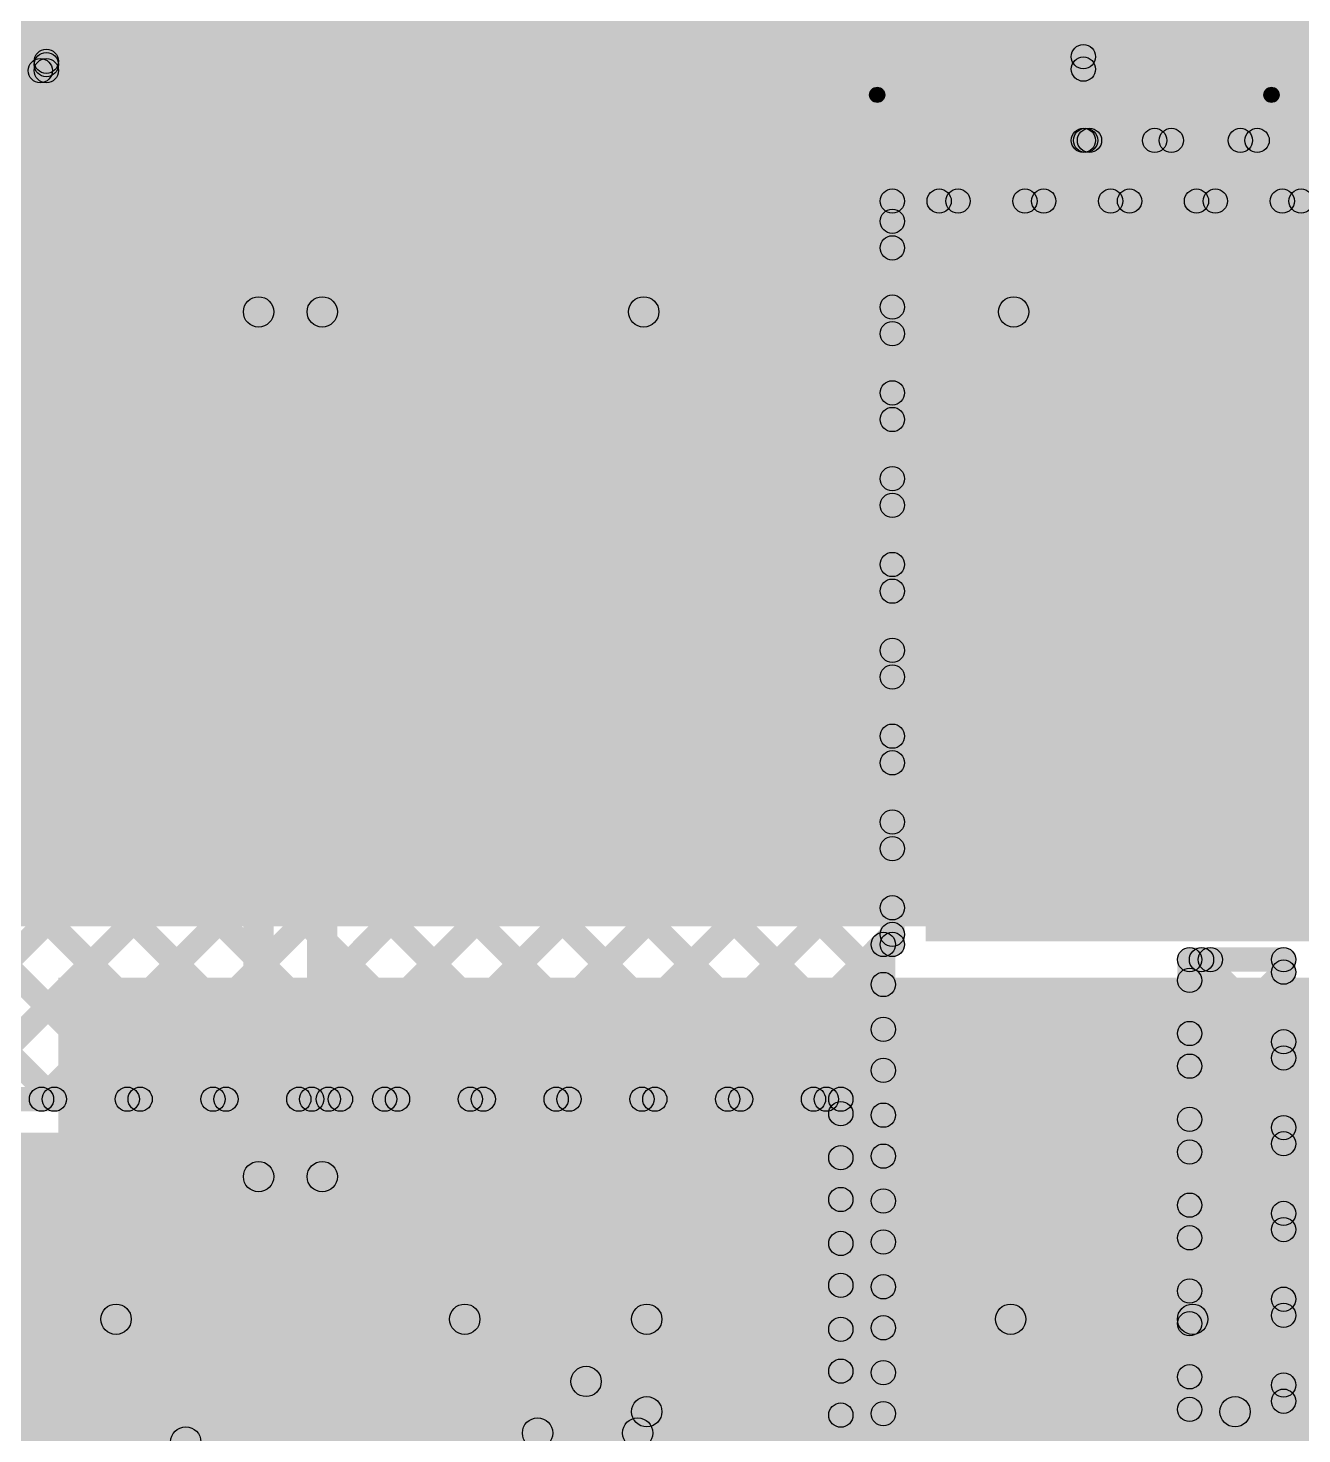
# Model space of a CAD drawing. Header units: millimetres. Extents: x 3.07 to 5.81, y 1.29 to 3.84.
# Drawn here: x 3.331 to 3.751, y 3.0837 to 3.547 of the extents above; entities that cross this region are included whole.
import ezdxf

# ---------------------------------------------------------------- set-up
doc = ezdxf.new("R2010")
doc.units = ezdxf.units.MM
doc.header["$MEASUREMENT"] = 0
for name, color, linetype in [('BottomLayer', 5, 'Continuous'), ('BottomOverlay', 54, 'Continuous'), ('BottomPaste', 16, 'Continuous'), ('BottomSolder', 6, 'Continuous'), ('TopLayer', 1, 'Continuous'), ('TopOverlay', 2, 'Continuous'), ('TopPaste', 8, 'Continuous'), ('TopSolder', 216, 'Continuous')]:
    doc.layers.add(name, color=color, linetype=linetype)

# ---------------------------------------------------------------- blocks, each defined once
blk = doc.blocks.new('84474C_B_69')
at = {"layer": 'BottomLayer'}
for points in [[(-0.02163, 0.0689), (-0.02163, -0.0689), (-0.10037, -0.0689), (-0.10037, 0.0689)], [(0.10236, 0.0689), (0.10236, -0.0689), (0.02362, -0.0689), (0.02362, 0.0689)]]:
    blk.add_hatch(color=5, dxfattribs=at).paths.add_polyline_path(points)
at = {"layer": 'BottomOverlay'}
h = blk.add_hatch(color=54, dxfattribs=at)
edge = h.paths.add_edge_path()
edge.add_arc((-0.108, 0.076), 0.005, 0, 360)
h = blk.add_hatch(color=54, dxfattribs=at)
edge = h.paths.add_edge_path()
edge.add_arc((-0.108, 0.076), 0.005, 0, 360)
for points in [[(0.11, 0.081), (0.11, 0.071), (-0.108, 0.071), (-0.108, 0.081)], [(-0.113, 0.076), (-0.103, 0.076), (-0.103, -0.076), (-0.113, -0.076)], [(0.105, 0.076), (0.115, 0.076), (0.115, -0.076), (0.105, -0.076)], [(0.11, -0.071), (0.11, -0.081), (-0.108, -0.081), (-0.108, -0.071)]]:
    blk.add_hatch(color=54, dxfattribs=at).paths.add_polyline_path(points)
h = blk.add_hatch(color=54, dxfattribs=at)
edge = h.paths.add_edge_path()
edge.add_arc((0.11, 0.076), 0.005, 0, 360)
h = blk.add_hatch(color=54, dxfattribs=at)
edge = h.paths.add_edge_path()
edge.add_arc((0.11, 0.076), 0.005, 0, 360)
h = blk.add_hatch(color=54, dxfattribs=at)
edge = h.paths.add_edge_path()
edge.add_arc((-0.108, -0.076), 0.005, 0, 360)
h = blk.add_hatch(color=54, dxfattribs=at)
edge = h.paths.add_edge_path()
edge.add_arc((-0.108, -0.076), 0.005, 0, 360)
h = blk.add_hatch(color=54, dxfattribs=at)
edge = h.paths.add_edge_path()
edge.add_arc((0.11, -0.076), 0.005, 0, 360)
h = blk.add_hatch(color=54, dxfattribs=at)
edge = h.paths.add_edge_path()
edge.add_arc((0.11, -0.076), 0.005, 0, 360)
at = {"layer": 'BottomPaste'}
for points in [[(-0.02163, 0.0689), (-0.02163, -0.0689), (-0.10037, -0.0689), (-0.10037, 0.0689)], [(0.10236, 0.0689), (0.10236, -0.0689), (0.02362, -0.0689), (0.02362, 0.0689)]]:
    blk.add_hatch(color=16, dxfattribs=at).paths.add_polyline_path(points)
at = {"layer": 'BottomSolder'}
for points in [[(-0.01763, 0.0729), (-0.01763, -0.0729), (-0.10437, -0.0729), (-0.10437, 0.0729)], [(0.10636, 0.0729), (0.10636, -0.0729), (0.01962, -0.0729), (0.01962, 0.0729)]]:
    blk.add_hatch(color=6, dxfattribs=at).paths.add_polyline_path(points)
at = {"layer": 'BottomOverlay'}
for centre in [(-0.108, 0.076), (-0.108, 0.076), (0.11, 0.076), (0.11, 0.076), (-0.108, -0.076), (-0.108, -0.076), (0.11, -0.076), (0.11, -0.076)]:
    blk.add_circle(centre, 0.005, dxfattribs=at)
blk = doc.blocks.new('SMB_B_73')
at = {"layer": 'BottomLayer'}
for points in [[(-0.12951, 0.054), (-0.04451, 0.054), (-0.04451, -0.054), (-0.12951, -0.054)], [(0.04451, 0.054), (0.12951, 0.054), (0.12951, -0.054), (0.04451, -0.054)]]:
    blk.add_hatch(color=5, dxfattribs=at).paths.add_polyline_path(points)
at = {"layer": 'BottomOverlay'}
h = blk.add_hatch(color=54, dxfattribs=at)
edge = h.paths.add_edge_path()
edge.add_arc((-0.095, 0.081), 0.005, 0, 360)
h = blk.add_hatch(color=54, dxfattribs=at)
edge = h.paths.add_edge_path()
edge.add_arc((-0.095, 0.081), 0.005, 0, 360)
for points in [[(-0.095, 0.076), (-0.095, 0.086), (0.099, 0.086), (0.099, 0.076)], [(0.099, 0.058), (0.19, 0.058), (0.19, 0.086), (0.099, 0.086)], [(0.133, -0.086), (0.19, -0.086), (0.19, 0.086), (0.133, 0.086)], [(-0.09, 0.063), (-0.1, 0.063), (-0.1, 0.081), (-0.09, 0.081)], [(0.104, 0.063), (0.094, 0.063), (0.094, 0.081), (0.104, 0.081)], [(0.099, -0.086), (0.19, -0.086), (0.19, -0.058), (0.099, -0.058)], [(-0.09, -0.081), (-0.1, -0.081), (-0.1, -0.063), (-0.09, -0.063)], [(0.104, -0.081), (0.094, -0.081), (0.094, -0.063), (0.104, -0.063)], [(-0.095, -0.086), (-0.095, -0.076), (0.099, -0.076), (0.099, -0.086)]]:
    blk.add_hatch(color=54, dxfattribs=at).paths.add_polyline_path(points)
h = blk.add_hatch(color=54, dxfattribs=at)
edge = h.paths.add_edge_path()
edge.add_arc((0.099, 0.081), 0.005, 0, 360)
h = blk.add_hatch(color=54, dxfattribs=at)
edge = h.paths.add_edge_path()
edge.add_arc((0.099, 0.081), 0.005, 0, 360)
h = blk.add_hatch(color=54, dxfattribs=at)
edge = h.paths.add_edge_path()
edge.add_arc((-0.095, 0.063), 0.005, 0, 360)
h = blk.add_hatch(color=54, dxfattribs=at)
edge = h.paths.add_edge_path()
edge.add_arc((0.099, 0.063), 0.005, 0, 360)
h = blk.add_hatch(color=54, dxfattribs=at)
edge = h.paths.add_edge_path()
edge.add_arc((-0.095, -0.063), 0.005, 0, 360)
h = blk.add_hatch(color=54, dxfattribs=at)
edge = h.paths.add_edge_path()
edge.add_arc((0.099, -0.063), 0.005, 0, 360)
h = blk.add_hatch(color=54, dxfattribs=at)
edge = h.paths.add_edge_path()
edge.add_arc((-0.095, -0.081), 0.005, 0, 360)
h = blk.add_hatch(color=54, dxfattribs=at)
edge = h.paths.add_edge_path()
edge.add_arc((-0.095, -0.081), 0.005, 0, 360)
h = blk.add_hatch(color=54, dxfattribs=at)
edge = h.paths.add_edge_path()
edge.add_arc((0.099, -0.081), 0.005, 0, 360)
h = blk.add_hatch(color=54, dxfattribs=at)
edge = h.paths.add_edge_path()
edge.add_arc((0.099, -0.081), 0.005, 0, 360)
at = {"layer": 'BottomPaste'}
for points in [[(-0.12951, 0.054), (-0.04451, 0.054), (-0.04451, -0.054), (-0.12951, -0.054)], [(0.04451, 0.054), (0.12951, 0.054), (0.12951, -0.054), (0.04451, -0.054)]]:
    blk.add_hatch(color=16, dxfattribs=at).paths.add_polyline_path(points)
at = {"layer": 'BottomSolder'}
for points in [[(-0.13351, 0.058), (-0.04051, 0.058), (-0.04051, -0.058), (-0.13351, -0.058)], [(0.04051, 0.058), (0.13351, 0.058), (0.13351, -0.058), (0.04051, -0.058)]]:
    blk.add_hatch(color=6, dxfattribs=at).paths.add_polyline_path(points)
at = {"layer": 'BottomOverlay'}
for centre in [(-0.095, 0.081), (-0.095, 0.081), (0.099, 0.081), (0.099, 0.081), (-0.095, 0.063), (0.099, 0.063), (-0.095, -0.063), (0.099, -0.063), (-0.095, -0.081), (-0.095, -0.081), (0.099, -0.081), (0.099, -0.081)]:
    blk.add_circle(centre, 0.005, dxfattribs=at)
blk = doc.blocks.new('ULR2G4R7MNL1GS_78')
at = {"layer": 'TopLayer'}
for points in [[(-0.19685, 0.04921), (-0.05906, 0.04921), (-0.05906, -0.04921), (-0.19685, -0.04921)], [(0.05906, 0.04921), (0.19685, 0.04921), (0.19685, -0.04921), (0.05906, -0.04921)]]:
    blk.add_hatch(color=1, dxfattribs=at).paths.add_polyline_path(points)
at = {"layer": 'TopOverlay'}
h = blk.add_hatch(color=2, dxfattribs=at)
edge = h.paths.add_edge_path()
edge.add_arc((-0.11947, 0.167), 0.005, 0, 360)
h = blk.add_hatch(color=2, dxfattribs=at)
edge = h.paths.add_edge_path()
edge.add_arc((-0.11947, 0.167), 0.005, 0, 360)
for points in [[(-0.11947, 0.162), (-0.11947, 0.172), (0.16553, 0.172), (0.16553, 0.162)], [(-0.12301, 0.17054), (-0.11594, 0.16346), (-0.16294, 0.11646), (-0.17001, 0.12354)], [(0.16053, 0.167), (0.17053, 0.167), (0.17053, 0.061), (0.16053, 0.061)], [(-0.17147, 0.12), (-0.16147, 0.12), (-0.16147, 0.06), (-0.17147, 0.06)], [(-0.20897, 0.096), (-0.19897, 0.096), (-0.19897, 0.063), (-0.20897, 0.063)], [(-0.21997, 0.075), (-0.21997, 0.085), (-0.18697, 0.085), (-0.18697, 0.075)], [(-0.17147, -0.06), (-0.16147, -0.06), (-0.16147, -0.12), (-0.17147, -0.12)], [(0.16053, -0.061), (0.17053, -0.061), (0.17053, -0.167), (0.16053, -0.167)], [(-0.17001, -0.12354), (-0.16294, -0.11646), (-0.11594, -0.16346), (-0.12301, -0.17054)], [(-0.11947, -0.172), (-0.11947, -0.162), (0.16553, -0.162), (0.16553, -0.172)]]:
    blk.add_hatch(color=2, dxfattribs=at).paths.add_polyline_path(points)
h = blk.add_hatch(color=2, dxfattribs=at)
edge = h.paths.add_edge_path()
edge.add_arc((0.16553, 0.167), 0.005, 0, 360)
h = blk.add_hatch(color=2, dxfattribs=at)
edge = h.paths.add_edge_path()
edge.add_arc((0.16553, 0.167), 0.005, 0, 360)
h = blk.add_hatch(color=2, dxfattribs=at)
edge = h.paths.add_edge_path()
edge.add_arc((-0.16647, 0.12), 0.005, 0, 360)
h = blk.add_hatch(color=2, dxfattribs=at)
edge = h.paths.add_edge_path()
edge.add_arc((-0.16647, 0.12), 0.005, 0, 360)
h = blk.add_hatch(color=2, dxfattribs=at)
edge = h.paths.add_edge_path()
edge.add_arc((-0.20397, 0.096), 0.005, 0, 360)
h = blk.add_hatch(color=2, dxfattribs=at)
edge = h.paths.add_edge_path()
edge.add_arc((-0.21997, 0.08), 0.005, 0, 360)
h = blk.add_hatch(color=2, dxfattribs=at)
edge = h.paths.add_edge_path()
edge.add_arc((-0.18697, 0.08), 0.005, 0, 360)
h = blk.add_hatch(color=2, dxfattribs=at)
edge = h.paths.add_edge_path()
edge.add_arc((-0.20397, 0.063), 0.005, 0, 360)
h = blk.add_hatch(color=2, dxfattribs=at)
edge = h.paths.add_edge_path()
edge.add_arc((-0.16647, 0.06), 0.005, 0, 360)
h = blk.add_hatch(color=2, dxfattribs=at)
edge = h.paths.add_edge_path()
edge.add_arc((0.16553, 0.061), 0.005, 0, 360)
h = blk.add_hatch(color=2, dxfattribs=at)
edge = h.paths.add_edge_path()
edge.add_arc((-0.16647, -0.06), 0.005, 0, 360)
h = blk.add_hatch(color=2, dxfattribs=at)
edge = h.paths.add_edge_path()
edge.add_arc((0.16553, -0.061), 0.005, 0, 360)
h = blk.add_hatch(color=2, dxfattribs=at)
edge = h.paths.add_edge_path()
edge.add_arc((-0.16647, -0.12), 0.005, 0, 360)
h = blk.add_hatch(color=2, dxfattribs=at)
edge = h.paths.add_edge_path()
edge.add_arc((-0.16647, -0.12), 0.005, 0, 360)
h = blk.add_hatch(color=2, dxfattribs=at)
edge = h.paths.add_edge_path()
edge.add_arc((-0.11947, -0.167), 0.005, 0, 360)
h = blk.add_hatch(color=2, dxfattribs=at)
edge = h.paths.add_edge_path()
edge.add_arc((-0.11947, -0.167), 0.005, 0, 360)
h = blk.add_hatch(color=2, dxfattribs=at)
edge = h.paths.add_edge_path()
edge.add_arc((0.16553, -0.167), 0.005, 0, 360)
h = blk.add_hatch(color=2, dxfattribs=at)
edge = h.paths.add_edge_path()
edge.add_arc((0.16553, -0.167), 0.005, 0, 360)
at = {"layer": 'TopPaste'}
for points in [[(-0.19685, 0.04921), (-0.05906, 0.04921), (-0.05906, -0.04921), (-0.19685, -0.04921)], [(0.05906, 0.04921), (0.19685, 0.04921), (0.19685, -0.04921), (0.05906, -0.04921)]]:
    blk.add_hatch(color=8, dxfattribs=at).paths.add_polyline_path(points)
at = {"layer": 'TopSolder'}
for points in [[(-0.20085, 0.05321), (-0.05506, 0.05321), (-0.05506, -0.05321), (-0.20085, -0.05321)], [(0.05506, 0.05321), (0.20085, 0.05321), (0.20085, -0.05321), (0.05506, -0.05321)]]:
    blk.add_hatch(color=216, dxfattribs=at).paths.add_polyline_path(points)
at = {"layer": 'TopOverlay'}
for centre in [(-0.11947, 0.167), (-0.11947, 0.167), (0.16553, 0.167), (0.16553, 0.167), (-0.16647, 0.12), (-0.16647, 0.12), (-0.20397, 0.096), (-0.21997, 0.08), (-0.18697, 0.08), (-0.20397, 0.063), (-0.16647, 0.06), (0.16553, 0.061), (-0.16647, -0.06), (0.16553, -0.061), (-0.16647, -0.12), (-0.16647, -0.12), (-0.11947, -0.167), (-0.11947, -0.167), (0.16553, -0.167), (0.16553, -0.167)]:
    blk.add_circle(centre, 0.005, dxfattribs=at)
blk = doc.blocks.new('ULR2G4R7MNL1GS_79')
at = {"layer": 'TopLayer'}
for points in [[(-0.19685, 0.04921), (-0.05906, 0.04921), (-0.05906, -0.04921), (-0.19685, -0.04921)], [(0.05906, 0.04921), (0.19685, 0.04921), (0.19685, -0.04921), (0.05906, -0.04921)]]:
    blk.add_hatch(color=1, dxfattribs=at).paths.add_polyline_path(points)
at = {"layer": 'TopOverlay'}
h = blk.add_hatch(color=2, dxfattribs=at)
edge = h.paths.add_edge_path()
edge.add_arc((-0.11947, 0.167), 0.005, 0, 360)
h = blk.add_hatch(color=2, dxfattribs=at)
edge = h.paths.add_edge_path()
edge.add_arc((-0.11947, 0.167), 0.005, 0, 360)
for points in [[(-0.11947, 0.162), (-0.11947, 0.172), (0.16553, 0.172), (0.16553, 0.162)], [(-0.12301, 0.17054), (-0.11594, 0.16346), (-0.16294, 0.11646), (-0.17001, 0.12354)], [(0.16053, 0.167), (0.17053, 0.167), (0.17053, 0.061), (0.16053, 0.061)], [(-0.17147, 0.12), (-0.16147, 0.12), (-0.16147, 0.06), (-0.17147, 0.06)], [(-0.20897, 0.096), (-0.19897, 0.096), (-0.19897, 0.063), (-0.20897, 0.063)], [(-0.21997, 0.075), (-0.21997, 0.085), (-0.18697, 0.085), (-0.18697, 0.075)], [(-0.17147, -0.06), (-0.16147, -0.06), (-0.16147, -0.12), (-0.17147, -0.12)], [(0.16053, -0.061), (0.17053, -0.061), (0.17053, -0.167), (0.16053, -0.167)], [(-0.17001, -0.12354), (-0.16294, -0.11646), (-0.11594, -0.16346), (-0.12301, -0.17054)], [(-0.11947, -0.172), (-0.11947, -0.162), (0.16553, -0.162), (0.16553, -0.172)]]:
    blk.add_hatch(color=2, dxfattribs=at).paths.add_polyline_path(points)
h = blk.add_hatch(color=2, dxfattribs=at)
edge = h.paths.add_edge_path()
edge.add_arc((0.16553, 0.167), 0.005, 0, 360)
h = blk.add_hatch(color=2, dxfattribs=at)
edge = h.paths.add_edge_path()
edge.add_arc((0.16553, 0.167), 0.005, 0, 360)
h = blk.add_hatch(color=2, dxfattribs=at)
edge = h.paths.add_edge_path()
edge.add_arc((-0.16647, 0.12), 0.005, 0, 360)
h = blk.add_hatch(color=2, dxfattribs=at)
edge = h.paths.add_edge_path()
edge.add_arc((-0.16647, 0.12), 0.005, 0, 360)
h = blk.add_hatch(color=2, dxfattribs=at)
edge = h.paths.add_edge_path()
edge.add_arc((-0.20397, 0.096), 0.005, 0, 360)
h = blk.add_hatch(color=2, dxfattribs=at)
edge = h.paths.add_edge_path()
edge.add_arc((-0.21997, 0.08), 0.005, 0, 360)
h = blk.add_hatch(color=2, dxfattribs=at)
edge = h.paths.add_edge_path()
edge.add_arc((-0.18697, 0.08), 0.005, 0, 360)
h = blk.add_hatch(color=2, dxfattribs=at)
edge = h.paths.add_edge_path()
edge.add_arc((-0.20397, 0.063), 0.005, 0, 360)
h = blk.add_hatch(color=2, dxfattribs=at)
edge = h.paths.add_edge_path()
edge.add_arc((-0.16647, 0.06), 0.005, 0, 360)
h = blk.add_hatch(color=2, dxfattribs=at)
edge = h.paths.add_edge_path()
edge.add_arc((0.16553, 0.061), 0.005, 0, 360)
h = blk.add_hatch(color=2, dxfattribs=at)
edge = h.paths.add_edge_path()
edge.add_arc((-0.16647, -0.06), 0.005, 0, 360)
h = blk.add_hatch(color=2, dxfattribs=at)
edge = h.paths.add_edge_path()
edge.add_arc((0.16553, -0.061), 0.005, 0, 360)
h = blk.add_hatch(color=2, dxfattribs=at)
edge = h.paths.add_edge_path()
edge.add_arc((-0.16647, -0.12), 0.005, 0, 360)
h = blk.add_hatch(color=2, dxfattribs=at)
edge = h.paths.add_edge_path()
edge.add_arc((-0.16647, -0.12), 0.005, 0, 360)
h = blk.add_hatch(color=2, dxfattribs=at)
edge = h.paths.add_edge_path()
edge.add_arc((-0.11947, -0.167), 0.005, 0, 360)
h = blk.add_hatch(color=2, dxfattribs=at)
edge = h.paths.add_edge_path()
edge.add_arc((-0.11947, -0.167), 0.005, 0, 360)
h = blk.add_hatch(color=2, dxfattribs=at)
edge = h.paths.add_edge_path()
edge.add_arc((0.16553, -0.167), 0.005, 0, 360)
h = blk.add_hatch(color=2, dxfattribs=at)
edge = h.paths.add_edge_path()
edge.add_arc((0.16553, -0.167), 0.005, 0, 360)
at = {"layer": 'TopPaste'}
for points in [[(-0.19685, 0.04921), (-0.05906, 0.04921), (-0.05906, -0.04921), (-0.19685, -0.04921)], [(0.05906, 0.04921), (0.19685, 0.04921), (0.19685, -0.04921), (0.05906, -0.04921)]]:
    blk.add_hatch(color=8, dxfattribs=at).paths.add_polyline_path(points)
at = {"layer": 'TopSolder'}
for points in [[(-0.20085, 0.05321), (-0.05506, 0.05321), (-0.05506, -0.05321), (-0.20085, -0.05321)], [(0.05506, 0.05321), (0.20085, 0.05321), (0.20085, -0.05321), (0.05506, -0.05321)]]:
    blk.add_hatch(color=216, dxfattribs=at).paths.add_polyline_path(points)
at = {"layer": 'TopOverlay'}
for centre in [(-0.11947, 0.167), (-0.11947, 0.167), (0.16553, 0.167), (0.16553, 0.167), (-0.16647, 0.12), (-0.16647, 0.12), (-0.20397, 0.096), (-0.21997, 0.08), (-0.18697, 0.08), (-0.20397, 0.063), (-0.16647, 0.06), (0.16553, 0.061), (-0.16647, -0.06), (0.16553, -0.061), (-0.16647, -0.12), (-0.16647, -0.12), (-0.11947, -0.167), (-0.11947, -0.167), (0.16553, -0.167), (0.16553, -0.167)]:
    blk.add_circle(centre, 0.005, dxfattribs=at)
blk = doc.blocks.new('C__0805_B_86')
at = {"layer": 'BottomLayer'}
for points in [[(-0.06, 0.03), (-0.02, 0.03), (-0.02, -0.03), (-0.06, -0.03)], [(0.02, 0.03), (0.06, 0.03), (0.06, -0.03), (0.02, -0.03)]]:
    blk.add_hatch(color=5, dxfattribs=at).paths.add_polyline_path(points)
at = {"layer": 'BottomOverlay'}
h = blk.add_hatch(color=54, dxfattribs=at)
edge = h.paths.add_edge_path()
edge.add_arc((-0.065, 0.035), 0.0025, 0, 360)
h = blk.add_hatch(color=54, dxfattribs=at)
edge = h.paths.add_edge_path()
edge.add_arc((-0.065, 0.035), 0.0025, 0, 360)
for points in [[(0.065, 0.0375), (0.065, 0.0325), (-0.065, 0.0325), (-0.065, 0.0375)], [(-0.0675, 0.035), (-0.0625, 0.035), (-0.0625, -0.035), (-0.0675, -0.035)], [(0.0625, 0.035), (0.0675, 0.035), (0.0675, -0.035), (0.0625, -0.035)], [(0.065, -0.0325), (0.065, -0.0375), (-0.065, -0.0375), (-0.065, -0.0325)]]:
    blk.add_hatch(color=54, dxfattribs=at).paths.add_polyline_path(points)
h = blk.add_hatch(color=54, dxfattribs=at)
edge = h.paths.add_edge_path()
edge.add_arc((0.065, 0.035), 0.0025, 0, 360)
h = blk.add_hatch(color=54, dxfattribs=at)
edge = h.paths.add_edge_path()
edge.add_arc((0.065, 0.035), 0.0025, 0, 360)
h = blk.add_hatch(color=54, dxfattribs=at)
edge = h.paths.add_edge_path()
edge.add_arc((-0.065, -0.035), 0.0025, 0, 360)
h = blk.add_hatch(color=54, dxfattribs=at)
edge = h.paths.add_edge_path()
edge.add_arc((-0.065, -0.035), 0.0025, 0, 360)
h = blk.add_hatch(color=54, dxfattribs=at)
edge = h.paths.add_edge_path()
edge.add_arc((0.065, -0.035), 0.0025, 0, 360)
h = blk.add_hatch(color=54, dxfattribs=at)
edge = h.paths.add_edge_path()
edge.add_arc((0.065, -0.035), 0.0025, 0, 360)
at = {"layer": 'BottomPaste'}
for points in [[(-0.06, 0.03), (-0.02, 0.03), (-0.02, -0.03), (-0.06, -0.03)], [(0.02, 0.03), (0.06, 0.03), (0.06, -0.03), (0.02, -0.03)]]:
    blk.add_hatch(color=16, dxfattribs=at).paths.add_polyline_path(points)
at = {"layer": 'BottomSolder'}
for points in [[(-0.064, 0.034), (-0.016, 0.034), (-0.016, -0.034), (-0.064, -0.034)], [(0.016, 0.034), (0.064, 0.034), (0.064, -0.034), (0.016, -0.034)]]:
    blk.add_hatch(color=6, dxfattribs=at).paths.add_polyline_path(points)
at = {"layer": 'BottomOverlay'}
for centre in [(-0.065, 0.035), (-0.065, 0.035), (0.065, 0.035), (0.065, 0.035), (-0.065, -0.035), (-0.065, -0.035), (0.065, -0.035), (0.065, -0.035)]:
    blk.add_circle(centre, 0.0025, dxfattribs=at)

msp = doc.modelspace()

# ---------------------------------------------------------------- hatches: boundary and pattern name
at = {"layer": 'BottomLayer'}
for points in [[(3.665, 3.801), (3.469, 3.801), (3.469, 3.521), (3.665, 3.521)], [(3.69, 3.521), (3.885, 3.521), (3.885, 3.801), (3.69, 3.801)], [(3.12083, 3.28488), (3.11517, 3.29054), (3.56846, 3.74383), (3.57412, 3.73817)], [(3.12083, 3.25659), (3.11517, 3.26225), (3.59675, 3.74383), (3.60241, 3.73817)], [(3.13369, 3.24117), (3.12803, 3.24683), (3.62503, 3.74383), (3.63069, 3.73817)], [(3.16197, 3.24117), (3.15632, 3.24683), (3.65332, 3.74383), (3.65897, 3.73817)], [(3.33983, 3.53216), (3.33417, 3.53782), (3.54018, 3.74383), (3.54584, 3.73817)], [(3.46866, 3.73817), (3.47432, 3.74383), (3.68183, 3.53632), (3.67617, 3.53066)], [(3.341, 3.533), (3.333, 3.533), (3.333, 3.741), (3.341, 3.741)], [(3.683, 3.51), (3.675, 3.51), (3.675, 3.741), (3.683, 3.741)], [(3.19026, 3.24117), (3.1846, 3.24683), (3.67617, 3.7384), (3.68183, 3.73274)], [(3.46865, 3.7099), (3.47431, 3.71556), (3.69703, 3.49283), (3.69138, 3.48717)], [(3.21854, 3.24117), (3.21289, 3.24683), (3.67617, 3.71011), (3.68183, 3.70446)], [(3.33417, 3.70296), (3.33983, 3.70861), (3.61883, 3.42961), (3.61317, 3.42396)], [(3.46334, 3.68692), (3.469, 3.69258), (3.66875, 3.49283), (3.66309, 3.48717)], [(3.24683, 3.24117), (3.24117, 3.24683), (3.67617, 3.68183), (3.68183, 3.67617)], [(3.33417, 3.67467), (3.33983, 3.68033), (3.61883, 3.40133), (3.61317, 3.39567)], [(3.45092, 3.67106), (3.45657, 3.67672), (3.64047, 3.49283), (3.63481, 3.48717)], [(3.4044, 3.66101), (3.41006, 3.66667), (3.61883, 3.4579), (3.61317, 3.45224)], [(3.43257, 3.66113), (3.43822, 3.66679), (3.61883, 3.48618), (3.61317, 3.48053)], [(3.27511, 3.24117), (3.26945, 3.24683), (3.67617, 3.65355), (3.68183, 3.64789)], [(3.33417, 3.64639), (3.33983, 3.65205), (3.61883, 3.37305), (3.61317, 3.36739)], [(3.28083, 3.2186), (3.27517, 3.22426), (3.67617, 3.62526), (3.68183, 3.6196)], [(3.33417, 3.6181), (3.33983, 3.62376), (3.61883, 3.34476), (3.61317, 3.3391)], [(3.28168, 3.19117), (3.27602, 3.19683), (3.67617, 3.59698), (3.68183, 3.59132)], [(3.33417, 3.58982), (3.33983, 3.59548), (3.61883, 3.31648), (3.61317, 3.31082)], [(3.30996, 3.19117), (3.30431, 3.19683), (3.67617, 3.56869), (3.68183, 3.56304)], [(3.33417, 3.56154), (3.33983, 3.56719), (3.61883, 3.28819), (3.61317, 3.28254)], [(3.692, 3.521), (4.127, 3.521), (4.127, 3.563), (3.692, 3.563)], [(3.63425, 3.48717), (3.62859, 3.49283), (3.67617, 3.54041), (3.68183, 3.53475)], [(3.12083, 3.31316), (3.11517, 3.31882), (3.33218, 3.53583), (3.33784, 3.53017)], [(3.118, 3.529), (3.118, 3.537), (3.337, 3.537), (3.337, 3.529)], [(3.13926, 3.53017), (3.14492, 3.53583), (3.48392, 3.19683), (3.47826, 3.19117)], [(3.16755, 3.53017), (3.1732, 3.53583), (3.5122, 3.19683), (3.50655, 3.19117)], [(3.19583, 3.53017), (3.20149, 3.53583), (3.54049, 3.19683), (3.53483, 3.19117)], [(3.22411, 3.53017), (3.22977, 3.53583), (3.56877, 3.19683), (3.56311, 3.19117)], [(3.2524, 3.53017), (3.25806, 3.53583), (3.59706, 3.19683), (3.5914, 3.19117)], [(3.28068, 3.53017), (3.28634, 3.53583), (3.61583, 3.20634), (3.61017, 3.20068)], [(3.30897, 3.53017), (3.31462, 3.53583), (3.61583, 3.23462), (3.61017, 3.22897)], [(3.33417, 3.53325), (3.33983, 3.53891), (3.61883, 3.25991), (3.61317, 3.25425)], [(3.11517, 3.52598), (3.12083, 3.53163), (3.45563, 3.19683), (3.44998, 3.19117)], [(3.66253, 3.48717), (3.65688, 3.49283), (3.67688, 3.51283), (3.68253, 3.50717)], [(3.681, 3.506), (3.681, 3.514), (3.896, 3.514), (3.896, 3.506)], [(3.681, 3.506), (3.681, 3.514), (3.896, 3.514), (3.896, 3.506)], [(3.69082, 3.48717), (3.68516, 3.49283), (3.70516, 3.51283), (3.71082, 3.50717)], [(3.69966, 3.50717), (3.70532, 3.51283), (3.72532, 3.49283), (3.71966, 3.48717)], [(3.7191, 3.48717), (3.71344, 3.49283), (3.73344, 3.51283), (3.7391, 3.50717)], [(3.72795, 3.50717), (3.7336, 3.51283), (3.7536, 3.49283), (3.74795, 3.48717)], [(3.74739, 3.48717), (3.74173, 3.49283), (3.76173, 3.51283), (3.76739, 3.50717)], [(3.11517, 3.49769), (3.12083, 3.50335), (3.42735, 3.19683), (3.42169, 3.19117)], [(3.616, 3.486), (3.616, 3.494), (3.85, 3.494), (3.85, 3.486)], [(3.62, 3.245), (3.612, 3.245), (3.612, 3.49), (3.62, 3.49)], [(3.11517, 3.46941), (3.12083, 3.47507), (3.39907, 3.19683), (3.39341, 3.19117)], [(3.33825, 3.19117), (3.33259, 3.19683), (3.61317, 3.47741), (3.61883, 3.47175)], [(3.627, 3.246), (3.92, 3.246), (3.92, 3.479), (3.627, 3.479)], [(3.36653, 3.19117), (3.36088, 3.19683), (3.61317, 3.44912), (3.61883, 3.44347)], [(3.11517, 3.44112), (3.12083, 3.44678), (3.37078, 3.19683), (3.36512, 3.19117)], [(3.39482, 3.19117), (3.38916, 3.19683), (3.61317, 3.42084), (3.61883, 3.41518)], [(3.11517, 3.41284), (3.12083, 3.4185), (3.3425, 3.19683), (3.33684, 3.19117)], [(3.4231, 3.19117), (3.41744, 3.19683), (3.61317, 3.39256), (3.61883, 3.3869)], [(3.45139, 3.19117), (3.44573, 3.19683), (3.61317, 3.36427), (3.61883, 3.35861)], [(3.47967, 3.19117), (3.47401, 3.19683), (3.61317, 3.33599), (3.61883, 3.33033)], [(3.50795, 3.19117), (3.5023, 3.19683), (3.61317, 3.3077), (3.61883, 3.30205)], [(3.53624, 3.19117), (3.53058, 3.19683), (3.61317, 3.27942), (3.61883, 3.27376)], [(3.56452, 3.19117), (3.55887, 3.19683), (3.61317, 3.25113), (3.61883, 3.24548)], [(3.617, 2.905), (3.609, 2.905), (3.609, 3.245), (3.617, 3.245)], [(3.624, 2.916), (3.913, 2.916), (3.913, 3.234), (3.624, 3.234)], [(3.59281, 3.19117), (3.58715, 3.19683), (3.61017, 3.21985), (3.61583, 3.21419)], [(3.278, 3.19), (3.278, 3.198), (3.43, 3.198), (3.43, 3.19)], [(3.43, 3.19), (3.43, 3.198), (3.434, 3.198), (3.434, 3.19)], [(3.43, 3.19), (3.43, 3.198), (3.434, 3.198), (3.434, 3.19)], [(3.434, 3.19), (3.434, 3.198), (3.599, 3.198), (3.599, 3.19)], [(3.5914, 3.19117), (3.59706, 3.19683), (3.60183, 3.19206), (3.59617, 3.1864)], [(3.603, 2.662), (3.595, 2.662), (3.595, 3.194), (3.603, 3.194)], [(3.59617, 3.1864), (3.60183, 3.19206), (3.61583, 3.17806), (3.61017, 3.1724)], [(3.60183, 3.17191), (3.59617, 3.17757), (3.61017, 3.19157), (3.61583, 3.18591)], [(3.283, 2.87), (3.423, 2.87), (3.423, 3.183), (3.283, 3.183)], [(3.441, 2.664), (3.588, 2.664), (3.588, 3.183), (3.441, 3.183)], [(3.59617, 3.15811), (3.60183, 3.16377), (3.61583, 3.14977), (3.61017, 3.14411)], [(3.60183, 3.14362), (3.59617, 3.14928), (3.61017, 3.16328), (3.61583, 3.15762)], [(3.59617, 3.12983), (3.60183, 3.13549), (3.61583, 3.12149), (3.61017, 3.11583)], [(3.60183, 3.11534), (3.59617, 3.121), (3.61017, 3.135), (3.61583, 3.12934)], [(3.59617, 3.10155), (3.60183, 3.1072), (3.61583, 3.0932), (3.61017, 3.08755)], [(3.60183, 3.08706), (3.59617, 3.09271), (3.61017, 3.10671), (3.61583, 3.10106)]]:
    msp.add_hatch(color=5, dxfattribs=at).paths.add_polyline_path(points)
h = msp.add_hatch(color=5, dxfattribs=at)
edge = h.paths.add_edge_path()
edge.add_arc((3.337, 3.53608), 0.004, 0, 360)
h = msp.add_hatch(color=5, dxfattribs=at)
edge = h.paths.add_edge_path()
edge.add_arc((3.679, 3.53758), 0.004, 0, 360)
h = msp.add_hatch(color=5, dxfattribs=at)
edge = h.paths.add_edge_path()
edge.add_arc((3.33501, 3.533), 0.004, 0, 360)
h = msp.add_hatch(color=5, dxfattribs=at)
edge = h.paths.add_edge_path()
edge.add_arc((3.337, 3.53499), 0.004, 0, 360)
h = msp.add_hatch(color=5, dxfattribs=at)
edge = h.paths.add_edge_path()
edge.add_arc((3.337, 3.533), 0.004, 0, 360)
h = msp.add_hatch(color=5, dxfattribs=at)
edge = h.paths.add_edge_path()
edge.add_arc((3.337, 3.533), 0.004, 0, 360)
h = msp.add_hatch(color=5, dxfattribs=at)
edge = h.paths.add_edge_path()
edge.add_arc((3.679, 3.53349), 0.004, 0, 360)
h = msp.add_hatch(color=5, dxfattribs=at)
edge = h.paths.add_edge_path()
edge.add_arc((3.679, 3.51), 0.004, 0, 360)
h = msp.add_hatch(color=5, dxfattribs=at)
edge = h.paths.add_edge_path()
edge.add_arc((3.6797, 3.51), 0.004, 0, 360)
h = msp.add_hatch(color=5, dxfattribs=at)
edge = h.paths.add_edge_path()
edge.add_arc((3.681, 3.51), 0.004, 0, 360)
h = msp.add_hatch(color=5, dxfattribs=at)
edge = h.paths.add_edge_path()
edge.add_arc((3.681, 3.51), 0.004, 0, 360)
h = msp.add_hatch(color=5, dxfattribs=at)
edge = h.paths.add_edge_path()
edge.add_arc((3.70249, 3.51), 0.004, 0, 360)
h = msp.add_hatch(color=5, dxfattribs=at)
edge = h.paths.add_edge_path()
edge.add_arc((3.70799, 3.51), 0.004, 0, 360)
h = msp.add_hatch(color=5, dxfattribs=at)
edge = h.paths.add_edge_path()
edge.add_arc((3.73077, 3.51), 0.004, 0, 360)
h = msp.add_hatch(color=5, dxfattribs=at)
edge = h.paths.add_edge_path()
edge.add_arc((3.73627, 3.51), 0.004, 0, 360)
h = msp.add_hatch(color=5, dxfattribs=at)
edge = h.paths.add_edge_path()
edge.add_arc((3.616, 3.49), 0.004, 0, 360)
h = msp.add_hatch(color=5, dxfattribs=at)
edge = h.paths.add_edge_path()
edge.add_arc((3.616, 3.49), 0.004, 0, 360)
h = msp.add_hatch(color=5, dxfattribs=at)
edge = h.paths.add_edge_path()
edge.add_arc((3.63142, 3.49), 0.004, 0, 360)
h = msp.add_hatch(color=5, dxfattribs=at)
edge = h.paths.add_edge_path()
edge.add_arc((3.63764, 3.49), 0.004, 0, 360)
h = msp.add_hatch(color=5, dxfattribs=at)
edge = h.paths.add_edge_path()
edge.add_arc((3.6597, 3.49), 0.004, 0, 360)
h = msp.add_hatch(color=5, dxfattribs=at)
edge = h.paths.add_edge_path()
edge.add_arc((3.66592, 3.49), 0.004, 0, 360)
h = msp.add_hatch(color=5, dxfattribs=at)
edge = h.paths.add_edge_path()
edge.add_arc((3.68799, 3.49), 0.004, 0, 360)
h = msp.add_hatch(color=5, dxfattribs=at)
edge = h.paths.add_edge_path()
edge.add_arc((3.6942, 3.49), 0.004, 0, 360)
h = msp.add_hatch(color=5, dxfattribs=at)
edge = h.paths.add_edge_path()
edge.add_arc((3.71627, 3.49), 0.004, 0, 360)
h = msp.add_hatch(color=5, dxfattribs=at)
edge = h.paths.add_edge_path()
edge.add_arc((3.72249, 3.49), 0.004, 0, 360)
h = msp.add_hatch(color=5, dxfattribs=at)
edge = h.paths.add_edge_path()
edge.add_arc((3.74456, 3.49), 0.004, 0, 360)
h = msp.add_hatch(color=5, dxfattribs=at)
edge = h.paths.add_edge_path()
edge.add_arc((3.75077, 3.49), 0.004, 0, 360)
h = msp.add_hatch(color=5, dxfattribs=at)
edge = h.paths.add_edge_path()
edge.add_arc((3.616, 3.48335), 0.004, 0, 360)
h = msp.add_hatch(color=5, dxfattribs=at)
edge = h.paths.add_edge_path()
edge.add_arc((3.616, 3.47458), 0.004, 0, 360)
h = msp.add_hatch(color=5, dxfattribs=at)
edge = h.paths.add_edge_path()
edge.add_arc((3.616, 3.45507), 0.004, 0, 360)
h = msp.add_hatch(color=5, dxfattribs=at)
edge = h.paths.add_edge_path()
edge.add_arc((3.616, 3.4463), 0.004, 0, 360)
h = msp.add_hatch(color=5, dxfattribs=at)
edge = h.paths.add_edge_path()
edge.add_arc((3.616, 3.42679), 0.004, 0, 360)
h = msp.add_hatch(color=5, dxfattribs=at)
edge = h.paths.add_edge_path()
edge.add_arc((3.616, 3.41801), 0.004, 0, 360)
h = msp.add_hatch(color=5, dxfattribs=at)
edge = h.paths.add_edge_path()
edge.add_arc((3.616, 3.3985), 0.004, 0, 360)
h = msp.add_hatch(color=5, dxfattribs=at)
edge = h.paths.add_edge_path()
edge.add_arc((3.616, 3.38973), 0.004, 0, 360)
h = msp.add_hatch(color=5, dxfattribs=at)
edge = h.paths.add_edge_path()
edge.add_arc((3.616, 3.37022), 0.004, 0, 360)
h = msp.add_hatch(color=5, dxfattribs=at)
edge = h.paths.add_edge_path()
edge.add_arc((3.616, 3.36144), 0.004, 0, 360)
h = msp.add_hatch(color=5, dxfattribs=at)
edge = h.paths.add_edge_path()
edge.add_arc((3.616, 3.34193), 0.004, 0, 360)
h = msp.add_hatch(color=5, dxfattribs=at)
edge = h.paths.add_edge_path()
edge.add_arc((3.616, 3.33316), 0.004, 0, 360)
h = msp.add_hatch(color=5, dxfattribs=at)
edge = h.paths.add_edge_path()
edge.add_arc((3.616, 3.31365), 0.004, 0, 360)
h = msp.add_hatch(color=5, dxfattribs=at)
edge = h.paths.add_edge_path()
edge.add_arc((3.616, 3.30487), 0.004, 0, 360)
h = msp.add_hatch(color=5, dxfattribs=at)
edge = h.paths.add_edge_path()
edge.add_arc((3.616, 3.28536), 0.004, 0, 360)
h = msp.add_hatch(color=5, dxfattribs=at)
edge = h.paths.add_edge_path()
edge.add_arc((3.616, 3.27659), 0.004, 0, 360)
h = msp.add_hatch(color=5, dxfattribs=at)
edge = h.paths.add_edge_path()
edge.add_arc((3.616, 3.25708), 0.004, 0, 360)
h = msp.add_hatch(color=5, dxfattribs=at)
edge = h.paths.add_edge_path()
edge.add_arc((3.613, 3.245), 0.004, 0, 360)
h = msp.add_hatch(color=5, dxfattribs=at)
edge = h.paths.add_edge_path()
edge.add_arc((3.616, 3.24831), 0.004, 0, 360)
h = msp.add_hatch(color=5, dxfattribs=at)
edge = h.paths.add_edge_path()
edge.add_arc((3.616, 3.245), 0.004, 0, 360)
h = msp.add_hatch(color=5, dxfattribs=at)
edge = h.paths.add_edge_path()
edge.add_arc((3.613, 3.2318), 0.004, 0, 360)
h = msp.add_hatch(color=5, dxfattribs=at)
edge = h.paths.add_edge_path()
edge.add_arc((3.613, 3.21702), 0.004, 0, 360)
h = msp.add_hatch(color=5, dxfattribs=at)
edge = h.paths.add_edge_path()
edge.add_arc((3.613, 3.20351), 0.004, 0, 360)
h = msp.add_hatch(color=5, dxfattribs=at)
edge = h.paths.add_edge_path()
edge.add_arc((3.33542, 3.194), 0.004, 0, 360)
h = msp.add_hatch(color=5, dxfattribs=at)
edge = h.paths.add_edge_path()
edge.add_arc((3.33967, 3.194), 0.004, 0, 360)
h = msp.add_hatch(color=5, dxfattribs=at)
edge = h.paths.add_edge_path()
edge.add_arc((3.3637, 3.194), 0.004, 0, 360)
h = msp.add_hatch(color=5, dxfattribs=at)
edge = h.paths.add_edge_path()
edge.add_arc((3.36795, 3.194), 0.004, 0, 360)
h = msp.add_hatch(color=5, dxfattribs=at)
edge = h.paths.add_edge_path()
edge.add_arc((3.39199, 3.194), 0.004, 0, 360)
h = msp.add_hatch(color=5, dxfattribs=at)
edge = h.paths.add_edge_path()
edge.add_arc((3.39624, 3.194), 0.004, 0, 360)
h = msp.add_hatch(color=5, dxfattribs=at)
edge = h.paths.add_edge_path()
edge.add_arc((3.42027, 3.194), 0.004, 0, 360)
h = msp.add_hatch(color=5, dxfattribs=at)
edge = h.paths.add_edge_path()
edge.add_arc((3.42452, 3.194), 0.004, 0, 360)
h = msp.add_hatch(color=5, dxfattribs=at)
edge = h.paths.add_edge_path()
edge.add_arc((3.43, 3.194), 0.004, 0, 360)
h = msp.add_hatch(color=5, dxfattribs=at)
edge = h.paths.add_edge_path()
edge.add_arc((3.43, 3.194), 0.004, 0, 360)
h = msp.add_hatch(color=5, dxfattribs=at)
edge = h.paths.add_edge_path()
edge.add_arc((3.43, 3.194), 0.004, 0, 360)
h = msp.add_hatch(color=5, dxfattribs=at)
edge = h.paths.add_edge_path()
edge.add_arc((3.434, 3.194), 0.004, 0, 360)
h = msp.add_hatch(color=5, dxfattribs=at)
edge = h.paths.add_edge_path()
edge.add_arc((3.434, 3.194), 0.004, 0, 360)
h = msp.add_hatch(color=5, dxfattribs=at)
edge = h.paths.add_edge_path()
edge.add_arc((3.434, 3.194), 0.004, 0, 360)
h = msp.add_hatch(color=5, dxfattribs=at)
edge = h.paths.add_edge_path()
edge.add_arc((3.44856, 3.194), 0.004, 0, 360)
h = msp.add_hatch(color=5, dxfattribs=at)
edge = h.paths.add_edge_path()
edge.add_arc((3.45281, 3.194), 0.004, 0, 360)
h = msp.add_hatch(color=5, dxfattribs=at)
edge = h.paths.add_edge_path()
edge.add_arc((3.47684, 3.194), 0.004, 0, 360)
h = msp.add_hatch(color=5, dxfattribs=at)
edge = h.paths.add_edge_path()
edge.add_arc((3.48109, 3.194), 0.004, 0, 360)
h = msp.add_hatch(color=5, dxfattribs=at)
edge = h.paths.add_edge_path()
edge.add_arc((3.50513, 3.194), 0.004, 0, 360)
h = msp.add_hatch(color=5, dxfattribs=at)
edge = h.paths.add_edge_path()
edge.add_arc((3.50937, 3.194), 0.004, 0, 360)
h = msp.add_hatch(color=5, dxfattribs=at)
edge = h.paths.add_edge_path()
edge.add_arc((3.53341, 3.194), 0.004, 0, 360)
h = msp.add_hatch(color=5, dxfattribs=at)
edge = h.paths.add_edge_path()
edge.add_arc((3.53766, 3.194), 0.004, 0, 360)
h = msp.add_hatch(color=5, dxfattribs=at)
edge = h.paths.add_edge_path()
edge.add_arc((3.56169, 3.194), 0.004, 0, 360)
h = msp.add_hatch(color=5, dxfattribs=at)
edge = h.paths.add_edge_path()
edge.add_arc((3.56594, 3.194), 0.004, 0, 360)
h = msp.add_hatch(color=5, dxfattribs=at)
edge = h.paths.add_edge_path()
edge.add_arc((3.58998, 3.194), 0.004, 0, 360)
h = msp.add_hatch(color=5, dxfattribs=at)
edge = h.paths.add_edge_path()
edge.add_arc((3.59423, 3.194), 0.004, 0, 360)
h = msp.add_hatch(color=5, dxfattribs=at)
edge = h.paths.add_edge_path()
edge.add_arc((3.59423, 3.194), 0.004, 0, 360)
h = msp.add_hatch(color=5, dxfattribs=at)
edge = h.paths.add_edge_path()
edge.add_arc((3.599, 3.194), 0.004, 0, 360)
h = msp.add_hatch(color=5, dxfattribs=at)
edge = h.paths.add_edge_path()
edge.add_arc((3.599, 3.194), 0.004, 0, 360)
h = msp.add_hatch(color=5, dxfattribs=at)
edge = h.paths.add_edge_path()
edge.add_arc((3.599, 3.18923), 0.004, 0, 360)
h = msp.add_hatch(color=5, dxfattribs=at)
edge = h.paths.add_edge_path()
edge.add_arc((3.599, 3.18923), 0.004, 0, 360)
h = msp.add_hatch(color=5, dxfattribs=at)
edge = h.paths.add_edge_path()
edge.add_arc((3.613, 3.18874), 0.004, 0, 360)
h = msp.add_hatch(color=5, dxfattribs=at)
edge = h.paths.add_edge_path()
edge.add_arc((3.599, 3.17474), 0.004, 0, 360)
h = msp.add_hatch(color=5, dxfattribs=at)
edge = h.paths.add_edge_path()
edge.add_arc((3.613, 3.17523), 0.004, 0, 360)
h = msp.add_hatch(color=5, dxfattribs=at)
edge = h.paths.add_edge_path()
edge.add_arc((3.599, 3.16094), 0.004, 0, 360)
h = msp.add_hatch(color=5, dxfattribs=at)
edge = h.paths.add_edge_path()
edge.add_arc((3.613, 3.16045), 0.004, 0, 360)
h = msp.add_hatch(color=5, dxfattribs=at)
edge = h.paths.add_edge_path()
edge.add_arc((3.613, 3.14694), 0.004, 0, 360)
h = msp.add_hatch(color=5, dxfattribs=at)
edge = h.paths.add_edge_path()
edge.add_arc((3.599, 3.14645), 0.004, 0, 360)
h = msp.add_hatch(color=5, dxfattribs=at)
edge = h.paths.add_edge_path()
edge.add_arc((3.599, 3.13266), 0.004, 0, 360)
h = msp.add_hatch(color=5, dxfattribs=at)
edge = h.paths.add_edge_path()
edge.add_arc((3.613, 3.13217), 0.004, 0, 360)
h = msp.add_hatch(color=5, dxfattribs=at)
edge = h.paths.add_edge_path()
edge.add_arc((3.599, 3.11817), 0.004, 0, 360)
h = msp.add_hatch(color=5, dxfattribs=at)
edge = h.paths.add_edge_path()
edge.add_arc((3.613, 3.11866), 0.004, 0, 360)
h = msp.add_hatch(color=5, dxfattribs=at)
edge = h.paths.add_edge_path()
edge.add_arc((3.599, 3.10437), 0.004, 0, 360)
h = msp.add_hatch(color=5, dxfattribs=at)
edge = h.paths.add_edge_path()
edge.add_arc((3.613, 3.10388), 0.004, 0, 360)
h = msp.add_hatch(color=5, dxfattribs=at)
edge = h.paths.add_edge_path()
edge.add_arc((3.599, 3.08988), 0.004, 0, 360)
h = msp.add_hatch(color=5, dxfattribs=at)
edge = h.paths.add_edge_path()
edge.add_arc((3.613, 3.09037), 0.004, 0, 360)
at = {"layer": 'TopLayer'}
for points in [[(3.068, 3.251), (3.93, 3.251), (3.93, 3.566), (3.068, 3.566)], [(3.714, 3.236), (3.714, 3.244), (3.745, 3.244), (3.745, 3.236)], [(3.718, 2.982), (3.71, 2.982), (3.71, 3.24), (3.718, 3.24)], [(3.71683, 3.23034), (3.71117, 3.236), (3.718, 3.24283), (3.72366, 3.23717)], [(3.71683, 3.20206), (3.71117, 3.20771), (3.74217, 3.23871), (3.74783, 3.23306)], [(3.7151, 3.23717), (3.72076, 3.24283), (3.74783, 3.21576), (3.74217, 3.2101)], [(3.749, 3.053), (3.741, 3.053), (3.741, 3.24), (3.749, 3.24)], [(3.341, 3.034), (3.422, 3.034), (3.422, 3.234), (3.341, 3.234)], [(3.353, 2.993), (3.703, 2.993), (3.703, 3.234), (3.353, 3.234)], [(3.71117, 3.21282), (3.71683, 3.21848), (3.74783, 3.18748), (3.74217, 3.18182)], [(3.71683, 3.17377), (3.71117, 3.17943), (3.74217, 3.21043), (3.74783, 3.20477)], [(3.71117, 3.18454), (3.71683, 3.19019), (3.74783, 3.15919), (3.74217, 3.15354)], [(3.71683, 3.14549), (3.71117, 3.15114), (3.74217, 3.18214), (3.74783, 3.17649)], [(3.71117, 3.15625), (3.71683, 3.16191), (3.74783, 3.13091), (3.74217, 3.12525)], [(3.71683, 3.1172), (3.71117, 3.12286), (3.74217, 3.15386), (3.74783, 3.1482)], [(3.71117, 3.12797), (3.71683, 3.13362), (3.74783, 3.10262), (3.74217, 3.09697)], [(3.71683, 3.08892), (3.71117, 3.09458), (3.74217, 3.12558), (3.74783, 3.11992)], [(3.71117, 3.09968), (3.71683, 3.10534), (3.74783, 3.07434), (3.74217, 3.06868)], [(3.71683, 3.06063), (3.71117, 3.06629), (3.74217, 3.09729), (3.74783, 3.09163)]]:
    msp.add_hatch(color=1, dxfattribs=at).paths.add_polyline_path(points)
h = msp.add_hatch(color=1, dxfattribs=at)
edge = h.paths.add_edge_path()
edge.add_arc((3.714, 3.24), 0.004, 0, 360)
h = msp.add_hatch(color=1, dxfattribs=at)
edge = h.paths.add_edge_path()
edge.add_arc((3.714, 3.24), 0.004, 0, 360)
h = msp.add_hatch(color=1, dxfattribs=at)
edge = h.paths.add_edge_path()
edge.add_arc((3.71793, 3.24), 0.004, 0, 360)
h = msp.add_hatch(color=1, dxfattribs=at)
edge = h.paths.add_edge_path()
edge.add_arc((3.72083, 3.24), 0.004, 0, 360)
h = msp.add_hatch(color=1, dxfattribs=at)
edge = h.paths.add_edge_path()
edge.add_arc((3.745, 3.24), 0.004, 0, 360)
h = msp.add_hatch(color=1, dxfattribs=at)
edge = h.paths.add_edge_path()
edge.add_arc((3.745, 3.24), 0.004, 0, 360)
h = msp.add_hatch(color=1, dxfattribs=at)
edge = h.paths.add_edge_path()
edge.add_arc((3.745, 3.23588), 0.004, 0, 360)
h = msp.add_hatch(color=1, dxfattribs=at)
edge = h.paths.add_edge_path()
edge.add_arc((3.714, 3.23317), 0.004, 0, 360)
h = msp.add_hatch(color=1, dxfattribs=at)
edge = h.paths.add_edge_path()
edge.add_arc((3.714, 3.21565), 0.004, 0, 360)
h = msp.add_hatch(color=1, dxfattribs=at)
edge = h.paths.add_edge_path()
edge.add_arc((3.745, 3.21293), 0.004, 0, 360)
h = msp.add_hatch(color=1, dxfattribs=at)
edge = h.paths.add_edge_path()
edge.add_arc((3.745, 3.2076), 0.004, 0, 360)
h = msp.add_hatch(color=1, dxfattribs=at)
edge = h.paths.add_edge_path()
edge.add_arc((3.714, 3.20488), 0.004, 0, 360)
h = msp.add_hatch(color=1, dxfattribs=at)
edge = h.paths.add_edge_path()
edge.add_arc((3.714, 3.18736), 0.004, 0, 360)
h = msp.add_hatch(color=1, dxfattribs=at)
edge = h.paths.add_edge_path()
edge.add_arc((3.745, 3.18465), 0.004, 0, 360)
h = msp.add_hatch(color=1, dxfattribs=at)
edge = h.paths.add_edge_path()
edge.add_arc((3.745, 3.17932), 0.004, 0, 360)
h = msp.add_hatch(color=1, dxfattribs=at)
edge = h.paths.add_edge_path()
edge.add_arc((3.714, 3.1766), 0.004, 0, 360)
h = msp.add_hatch(color=1, dxfattribs=at)
edge = h.paths.add_edge_path()
edge.add_arc((3.714, 3.15908), 0.004, 0, 360)
h = msp.add_hatch(color=1, dxfattribs=at)
edge = h.paths.add_edge_path()
edge.add_arc((3.745, 3.15636), 0.004, 0, 360)
h = msp.add_hatch(color=1, dxfattribs=at)
edge = h.paths.add_edge_path()
edge.add_arc((3.714, 3.14832), 0.004, 0, 360)
h = msp.add_hatch(color=1, dxfattribs=at)
edge = h.paths.add_edge_path()
edge.add_arc((3.745, 3.15103), 0.004, 0, 360)
h = msp.add_hatch(color=1, dxfattribs=at)
edge = h.paths.add_edge_path()
edge.add_arc((3.714, 3.1308), 0.004, 0, 360)
h = msp.add_hatch(color=1, dxfattribs=at)
edge = h.paths.add_edge_path()
edge.add_arc((3.745, 3.12808), 0.004, 0, 360)
h = msp.add_hatch(color=1, dxfattribs=at)
edge = h.paths.add_edge_path()
edge.add_arc((3.714, 3.12003), 0.004, 0, 360)
h = msp.add_hatch(color=1, dxfattribs=at)
edge = h.paths.add_edge_path()
edge.add_arc((3.745, 3.12275), 0.004, 0, 360)
h = msp.add_hatch(color=1, dxfattribs=at)
edge = h.paths.add_edge_path()
edge.add_arc((3.714, 3.10251), 0.004, 0, 360)
h = msp.add_hatch(color=1, dxfattribs=at)
edge = h.paths.add_edge_path()
edge.add_arc((3.745, 3.0998), 0.004, 0, 360)
h = msp.add_hatch(color=1, dxfattribs=at)
edge = h.paths.add_edge_path()
edge.add_arc((3.714, 3.09175), 0.004, 0, 360)
h = msp.add_hatch(color=1, dxfattribs=at)
edge = h.paths.add_edge_path()
edge.add_arc((3.745, 3.09446), 0.004, 0, 360)

# ---------------------------------------------------------------- linework, layer by layer
at = {"layer": 'BottomLayer'}
for centre in [(3.337, 3.53608), (3.679, 3.53758), (3.33501, 3.533), (3.337, 3.53499), (3.337, 3.533), (3.337, 3.533), (3.679, 3.53349), (3.679, 3.51), (3.6797, 3.51), (3.681, 3.51), (3.681, 3.51), (3.70249, 3.51), (3.70799, 3.51), (3.73077, 3.51), (3.73627, 3.51), (3.616, 3.49), (3.616, 3.49), (3.63142, 3.49), (3.63764, 3.49), (3.6597, 3.49), (3.66592, 3.49), (3.68799, 3.49), (3.6942, 3.49), (3.71627, 3.49), (3.72249, 3.49), (3.74456, 3.49), (3.75077, 3.49), (3.616, 3.48335), (3.616, 3.47458), (3.616, 3.45507), (3.616, 3.4463), (3.616, 3.42679), (3.616, 3.41801), (3.616, 3.3985), (3.616, 3.38973), (3.616, 3.37022), (3.616, 3.36144), (3.616, 3.34193), (3.616, 3.33316), (3.616, 3.31365), (3.616, 3.30487), (3.616, 3.28536), (3.616, 3.27659), (3.616, 3.25708), (3.613, 3.245), (3.616, 3.24831), (3.616, 3.245), (3.613, 3.2318), (3.613, 3.21702), (3.613, 3.20351), (3.33542, 3.194), (3.33967, 3.194), (3.3637, 3.194), (3.36795, 3.194), (3.39199, 3.194), (3.39624, 3.194), (3.42027, 3.194), (3.42452, 3.194), (3.43, 3.194), (3.43, 3.194), (3.43, 3.194), (3.434, 3.194), (3.434, 3.194), (3.434, 3.194), (3.44856, 3.194), (3.45281, 3.194), (3.47684, 3.194), (3.48109, 3.194), (3.50513, 3.194), (3.50937, 3.194), (3.53341, 3.194), (3.53766, 3.194), (3.56169, 3.194), (3.56594, 3.194), (3.58998, 3.194), (3.59423, 3.194), (3.59423, 3.194), (3.599, 3.194), (3.599, 3.194), (3.599, 3.18923), (3.599, 3.18923), (3.613, 3.18874), (3.599, 3.17474), (3.613, 3.17523), (3.599, 3.16094), (3.613, 3.16045), (3.613, 3.14694), (3.599, 3.14645), (3.599, 3.13266), (3.613, 3.13217), (3.599, 3.11817), (3.613, 3.11866), (3.599, 3.10437), (3.613, 3.10388), (3.599, 3.08988), (3.613, 3.09037)]:
    msp.add_circle(centre, 0.004, dxfattribs=at)
at = {"layer": 'TopLayer'}
for centre in [(3.714, 3.24), (3.714, 3.24), (3.71793, 3.24), (3.72083, 3.24), (3.745, 3.24), (3.745, 3.24), (3.745, 3.23588), (3.714, 3.23317), (3.714, 3.21565), (3.745, 3.21293), (3.745, 3.2076), (3.714, 3.20488), (3.714, 3.18736), (3.745, 3.18465), (3.745, 3.17932), (3.714, 3.1766), (3.714, 3.15908), (3.745, 3.15636), (3.714, 3.14832), (3.745, 3.15103), (3.714, 3.1308), (3.745, 3.12808), (3.714, 3.12003), (3.745, 3.12275), (3.714, 3.10251), (3.745, 3.0998), (3.714, 3.09175), (3.745, 3.09446)]:
    msp.add_circle(centre, 0.004, dxfattribs=at)

# ---------------------------------------------------------------- block references
for name, p, rotation in [('C__0805_B_86', (3.676, 3.56), 180), ('ULR2G4R7MNL1GS_78', (3.24, 3.28795), 90), ('ULR2G4R7MNL1GS_79', (3.595, 3.28795), 90), ('SMB_B_73', (3.63, 3.01), 360), ('84474C_B_69', (3.275, 3.005), 180)]:
    msp.add_blockref(name, p, dxfattribs=dict(rotation=rotation))

doc.saveas('drawing.dxf')
